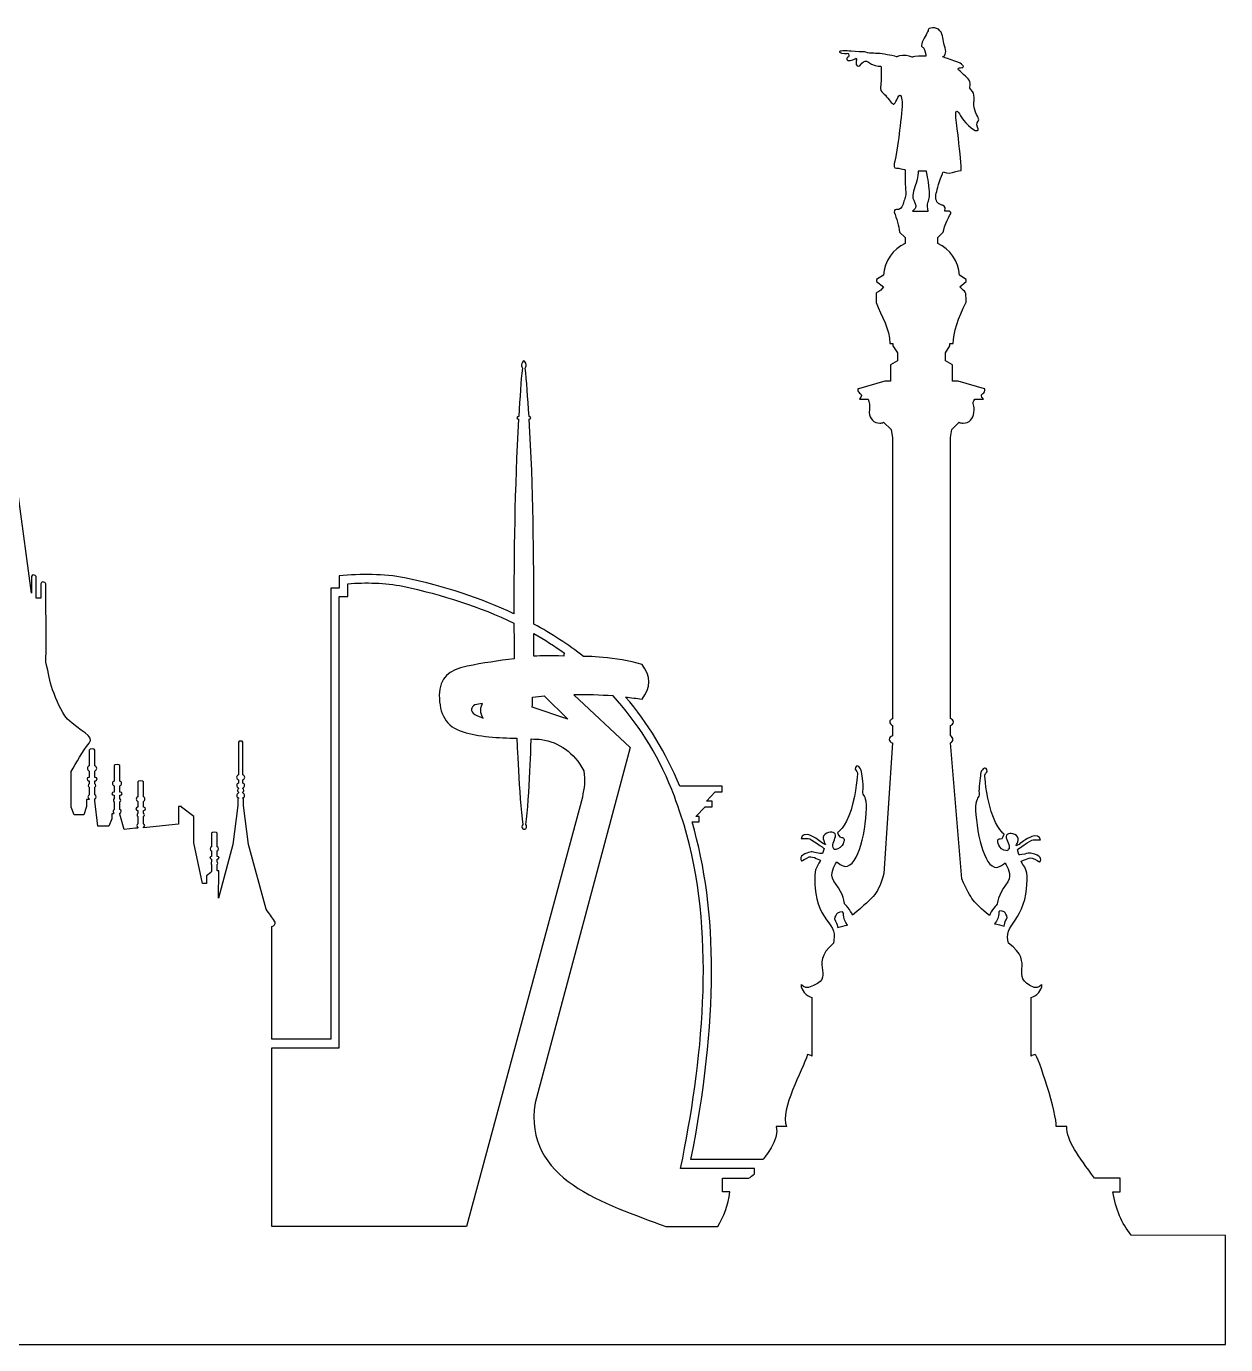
# Model space of a CAD drawing. Extents: x -1462 to 1445, y -1837 to 1335.
# Drawn here: x 897 to 1445, y -1837 to -1235 of the extents above; entities that cross this region are included whole.
import ezdxf

# ---------------------------------------------------------------- set-up
doc = ezdxf.new("R2010")
doc.units = 0
doc.layers.add('Calque_1', color=7, linetype='CONTINUOUS')

msp = doc.modelspace()

# ---------------------------------------------------------------- linework, layer by layer
at = {"layer": 'Calque_1', "color": 1}
for p, q in [((1272.665848, -1247.50412), (1272.665848, -1247.50412)), ((1308.121593, -1248.817247), (1304.674648, -1248.817247)), ((1298.601011, -1300.687465), (1298.601011, -1304.95521)), ((1308.403702, -1301.344083), (1304.544393, -1301.344083)), ((1301.929921, -1319.564555), (1309.150757, -1319.564555)), ((1318.298793, -1319.564228), (1316.821375, -1319.564228)), ((1318.298793, -1319.564228), (1318.298793, -1319.564228)), ((1296.026902, -1329.260992), (1298.698211, -1331.665028)), ((1313.523229, -1331.665028), (1316.060793, -1329.260992)), ((1298.698211, -1331.665028), (1298.698211, -1334.336228)), ((1313.523229, -1334.336228), (1313.523229, -1331.665028)), ((1288.814793, -1348.894191), (1285.609375, -1350.76401)), ((1326.478538, -1350.76401), (1323.406538, -1348.894191)), ((1285.609375, -1350.76401), (1285.609375, -1351.698919)), ((1285.609375, -1351.698919), (1288.681157, -1354.236482)), ((1288.681157, -1354.236482), (1288.681157, -1354.236482)), ((1323.540175, -1354.236482), (1326.478538, -1351.698919)), ((1323.540175, -1354.236482), (1323.540175, -1354.236482)), ((1326.478538, -1351.698919), (1326.478538, -1350.76401)), ((1291.619412, -1380.146882), (1293.088648, -1380.146882)), ((1293.088648, -1380.146882), (1293.088648, -1381.081682)), ((1293.088648, -1381.081682), (1295.092102, -1384.2871)), ((1295.092102, -1384.2871), (1295.092102, -1388.026736)), ((1317.129229, -1384.2871), (1318.999157, -1381.081682)), ((1317.129229, -1388.026736), (1317.129229, -1384.2871)), ((1318.999157, -1381.081682), (1318.999157, -1380.146882)), ((1318.999157, -1380.146882), (1320.601811, -1380.146882)), ((1295.092102, -1388.026736), (1292.020102, -1389.763027)), ((1292.020102, -1389.763027), (1292.020102, -1397.242409)), ((1320.201229, -1389.763027), (1317.129229, -1388.026736)), ((1320.201229, -1397.242409), (1320.201229, -1389.763027)), ((1277.328612, -1400.714882), (1277.061557, -1400.714882)), ((1277.061557, -1400.714882), (1277.061557, -1401.516154)), ((1289.349012, -1397.242409), (1277.328612, -1400.714882)), ((1292.020102, -1397.242409), (1289.349012, -1397.242409)), ((1322.872429, -1397.242409), (1320.201229, -1397.242409)), ((1334.89272, -1400.714882), (1322.872429, -1397.242409)), ((1335.026356, -1400.714882), (1334.89272, -1400.714882)), ((1335.026356, -1401.516154), (1335.026356, -1400.714882)), ((1277.862939, -1405.522954), (1281.736212, -1405.522954)), ((1330.485229, -1405.522954), (1334.358393, -1405.522954)), ((1122.266468, -1413.402809), (1122.266468, -1413.402809)), ((1122.266468, -1413.402809), (1122.266468, -1413.402809)), ((1126.941123, -1413.402809), (1126.941123, -1413.402809)), ((1126.941123, -1413.402809), (1126.941123, -1413.402809)), ((1288.814793, -1416.074118), (1292.287375, -1419.413063)), ((1292.287375, -1419.413063), (1292.821484, -1423.152699)), ((1319.266211, -1423.019172), (1319.934066, -1419.413063)), ((1319.934066, -1419.413063), (1323.273011, -1416.074118)), ((1292.821484, -1423.152699), (1292.821484, -1551.502625)), ((1319.266211, -1551.368989), (1319.266211, -1423.019172)), ((899.746762, -1494.205899), (893.736617, -1449.998008)), ((899.746762, -1486.59299), (899.746762, -1494.205899)), ((900.548035, -1485.791717), (900.548035, -1485.791717)), ((901.878726, -1496.476408), (901.878726, -1486.59299)), ((1040.261197, -1486.192408), (1040.261197, -1491.801862)), ((904.020617, -1489.798517), (904.020617, -1496.476408)), ((904.955526, -1488.997135), (904.955526, -1488.997135)), ((1040.261197, -1491.801862), (1036.388033, -1491.801862)), ((1036.388033, -1491.801862), (1036.388033, -1697.882878)), ((1044.134251, -1495.675026), (1044.134251, -1489.798517)), ((904.020617, -1496.476408), (901.878726, -1496.476408)), ((1040.261088, -1701.889569), (1040.261088, -1495.675026)), ((1040.261088, -1495.675026), (1044.134251, -1495.675026)), ((1129.077886, -1512.637026), (1129.077886, -1512.637026)), ((1142.834577, -1522.119753), (1142.834577, -1522.921025)), ((1133.885959, -1541.085207), (1144.57065, -1551.769898)), ((1147.375486, -1540.550771), (1173.152468, -1564.591461)), ((1105.704832, -1544.557789), (1105.704832, -1544.557789)), ((1144.57065, -1551.769898), (1128.410032, -1546.29408)), ((1292.821484, -1554.574407), (1292.821484, -1559.382589)), ((1319.266211, -1559.382589), (1319.266211, -1554.574407)), ((926.067998, -1565.793425), (926.067998, -1573.005643)), ((928.724034, -1573.005643), (928.724034, -1565.793425)), ((994.18327, -1562.187207), (994.18327, -1577.145752)), ((996.309997, -1577.145752), (996.309997, -1562.187207)), ((1173.152468, -1564.591461), (1129.745741, -1726.998586)), ((1292.821484, -1562.587898), (1288.939921, -1622.163097)), ((1324.502357, -1624.59517), (1319.266211, -1562.45437)), ((917.787453, -1591.970879), (917.787453, -1575.676625)), ((926.067998, -1575.40957), (926.067998, -1578.347825)), ((928.724034, -1578.347825), (928.724034, -1575.40957)), ((937.55418, -1572.872007), (937.55418, -1579.950588)), ((940.07658, -1579.950588), (940.07658, -1572.872007)), ((925.133198, -1579.015679), (925.133198, -1579.015679)), ((926.067998, -1578.347825), (925.801053, -1578.347825)), ((925.801053, -1579.817061), (926.067998, -1579.817061)), ((926.067998, -1579.817061), (926.067998, -1581.286188)), ((926.067998, -1582.755316), (926.067998, -1586.227788)), ((928.991198, -1578.347825), (928.724034, -1578.347825)), ((928.724034, -1581.286188), (928.724034, -1579.817061)), ((928.724034, -1579.817061), (928.991198, -1579.817061)), ((928.724034, -1586.227788), (928.724034, -1582.755316)), ((929.659053, -1579.015679), (929.659053, -1579.015679)), ((937.55418, -1582.220988), (937.55418, -1585.025825)), ((940.07658, -1585.025825), (940.07658, -1582.220988)), ((948.238871, -1580.351279), (948.238871, -1587.162806)), ((950.894798, -1587.162806), (950.894798, -1580.351279)), ((994.18327, -1579.416261), (994.18327, -1580.885497)), ((994.18327, -1583.156006), (994.18327, -1583.423061)), ((996.309997, -1580.885497), (996.309997, -1579.416261)), ((996.309997, -1583.423061), (996.309997, -1583.156006)), ((1215.090067, -1582.354625), (1195.723922, -1582.354625)), ((1215.090067, -1584.892297), (1215.090067, -1582.354625)), ((926.067998, -1588.36477), (924.866034, -1588.36477)), ((924.866034, -1588.36477), (924.866034, -1591.570188)), ((926.067998, -1588.097606), (926.067998, -1588.36477)), ((928.724034, -1588.36477), (928.724034, -1588.097606)), ((928.724034, -1589.032625), (928.724034, -1588.36477)), ((928.724034, -1588.36477), (928.724034, -1588.36477)), ((930.069889, -1600.652224), (928.724034, -1589.032625)), ((936.485743, -1585.827097), (936.485743, -1585.827097)), ((937.55418, -1585.025825), (937.287016, -1585.025825)), ((937.287016, -1586.495061), (937.55418, -1586.495061)), ((937.55418, -1586.495061), (937.55418, -1587.964079)), ((937.55418, -1589.433316), (937.55418, -1592.905788)), ((940.343743, -1585.025825), (940.07658, -1585.025825)), ((940.07658, -1587.964079), (940.07658, -1586.495061)), ((940.07658, -1586.495061), (940.343743, -1586.495061)), ((940.07658, -1592.905788), (940.07658, -1589.433316)), ((941.145016, -1585.827097), (941.145016, -1585.827097)), ((948.238871, -1589.299679), (948.238871, -1591.970879)), ((950.894798, -1591.970879), (950.894798, -1589.299679)), ((994.18327, -1587.964079), (993.916215, -1587.964079)), ((993.916215, -1587.964079), (993.916215, -1591.169606)), ((994.18327, -1585.025825), (994.18327, -1585.426516)), ((994.18327, -1587.697025), (994.18327, -1587.964079)), ((996.309997, -1585.426516), (996.309997, -1585.025825)), ((996.309997, -1587.964079), (996.309997, -1587.697025)), ((996.577161, -1587.964079), (996.309997, -1587.964079)), ((996.577161, -1591.169606), (996.577161, -1587.964079)), ((1151.248759, -1587.296225), (1098.359305, -1783.493931)), ((1207.877849, -1589.166043), (1211.884649, -1584.892297)), ((1210.549049, -1589.166043), (1207.877849, -1589.166043)), ((1210.549049, -1591.703715), (1210.549049, -1589.166043)), ((1211.884649, -1584.892297), (1215.090067, -1584.892297)), ((919.25658, -1595.443352), (917.787453, -1591.970879)), ((923.664071, -1595.443352), (919.25658, -1595.443352)), ((924.866034, -1591.570188), (923.664071, -1595.443352)), ((937.153489, -1594.909134), (936.352107, -1594.909134)), ((936.352107, -1594.909134), (936.352107, -1597.179643)), ((937.287016, -1594.508552), (937.153489, -1594.909134)), ((940.07658, -1594.909134), (940.07658, -1594.642079)), ((940.07658, -1595.176297), (940.07658, -1594.909134)), ((940.07658, -1594.909134), (940.07658, -1594.909134)), ((942.080034, -1602.121352), (940.07658, -1595.176297)), ((947.437598, -1592.638734), (947.437598, -1592.638734)), ((948.238871, -1591.970879), (948.105343, -1591.970879)), ((948.105343, -1593.440006), (948.238871, -1593.440006)), ((948.238871, -1593.440006), (948.238871, -1594.775606)), ((951.028434, -1591.970879), (950.894798, -1591.970879)), ((950.894798, -1594.775606), (950.894798, -1593.440006)), ((950.894798, -1593.440006), (951.028434, -1593.440006)), ((951.829925, -1592.638734), (951.829925, -1592.638734)), ((968.27287, -1591.570188), (966.937161, -1591.570188)), ((966.937161, -1591.570188), (966.937161, -1599.717315)), ((968.27287, -1591.837243), (968.27287, -1591.570188)), ((973.882325, -1596.111206), (968.27287, -1591.837243)), ((993.916215, -1591.169606), (991.645597, -1608.93277)), ((998.84767, -1608.93277), (996.577161, -1591.169606)), ((1203.069667, -1596.111206), (1207.34374, -1591.703715)), ((1207.34374, -1591.703715), (1210.549049, -1591.703715)), ((935.016616, -1600.652224), (930.069889, -1600.652224)), ((936.352107, -1597.179643), (935.016616, -1600.652224)), ((947.170434, -1601.453388), (942.080034, -1602.121352)), ((948.105343, -1601.453388), (947.170434, -1601.453388)), ((947.170434, -1601.453388), (947.170434, -1601.453388)), ((948.238871, -1601.31997), (948.105343, -1601.453388)), ((948.238871, -1596.111206), (948.238871, -1599.450152)), ((948.238871, -1601.052915), (948.238871, -1601.31997)), ((950.894798, -1599.450152), (950.894798, -1596.111206)), ((966.937161, -1599.717315), (950.894798, -1601.31997)), ((950.894798, -1601.31997), (950.894798, -1601.052915)), ((973.882325, -1608.131497), (973.882325, -1596.111206)), ((1125.473196, -1599.874624), (1125.473196, -1599.874624)), ((1201.333595, -1598.64877), (1204.538904, -1598.64877)), ((1204.538904, -1596.111206), (1203.069667, -1596.111206)), ((1204.538904, -1598.64877), (1204.538904, -1596.111206)), ((981.900834, -1603.857534), (981.900834, -1610.001206)), ((984.55687, -1610.001206), (984.55687, -1603.857534)), ((1251.178648, -1606.239643), (1254.363339, -1606.239643)), ((1267.784685, -1603.509861), (1267.784685, -1603.509861)), ((1343.812975, -1604.157861), (1343.812975, -1604.157861)), ((1357.062065, -1606.852515), (1360.430356, -1606.852515)), ((977.889125, -1626.829897), (973.882325, -1608.131497)), ((981.900834, -1611.871133), (981.900834, -1614.408806)), ((984.55687, -1614.408806), (984.55687, -1611.871133)), ((991.645597, -1608.93277), (985.091088, -1633.507569)), ((1006.871415, -1638.449279), (998.84767, -1608.93277)), ((1261.642757, -1610.78917), (1260.960285, -1613.063933)), ((1262.325012, -1608.969315), (1262.325012, -1608.969315)), ((1349.202611, -1609.547388), (1349.202611, -1609.547388)), ((1350.549884, -1613.589315), (1349.876029, -1611.343788)), ((981.233088, -1614.942915), (981.233088, -1614.942915)), ((981.900834, -1614.408806), (981.767306, -1614.408806)), ((981.767306, -1615.610879), (981.900834, -1615.610879)), ((981.900834, -1615.610879), (981.900834, -1616.94637)), ((981.900834, -1618.148551), (981.900834, -1621.220333)), ((984.690397, -1614.408806), (984.55687, -1614.408806)), ((984.55687, -1616.94637), (984.55687, -1615.610879)), ((984.55687, -1615.610879), (984.690397, -1615.610879)), ((984.55687, -1620.953061), (984.55687, -1618.148551)), ((985.358143, -1614.942915), (985.358143, -1614.942915)), ((981.63367, -1621.754661), (979.625307, -1623.223679)), ((979.625307, -1623.223679), (979.625307, -1626.829897)), ((985.212943, -1620.970624), (984.55687, -1620.953061)), ((985.091088, -1633.507569), (985.212943, -1620.970624)), ((979.625307, -1626.829897), (977.889125, -1626.829897)), ((1270.455666, -1641.037897), (1270.455666, -1640.355533)), ((1341.41832, -1639.746151), (1341.41832, -1640.419678)), ((1009.542615, -1697.882878), (1009.542615, -1646.462878)), ((1272.275412, -1645.814878), (1272.275412, -1645.814878)), ((1343.888684, -1646.258333), (1343.888684, -1646.258333)), ((1255.95923, -1678.784114), (1255.95923, -1705.629205)), ((1356.128465, -1705.629205), (1356.128465, -1678.784114)), ((1036.388033, -1697.882878), (1009.542615, -1697.882878)), ((1009.542506, -1783.493931), (1009.542506, -1701.889569)), ((1009.542506, -1701.889569), (1040.261088, -1701.889569)), ((1244.473049, -1737.817023), (1239.798612, -1737.817023)), ((1372.422829, -1737.817023), (1367.614647, -1737.817023)), ((1196.124613, -1756.915786), (1197.059522, -1752.24135)), ((1229.781449, -1756.915786), (1196.124613, -1756.915786)), ((1233.654721, -1752.909095), (1200.799267, -1752.909095)), ((1229.781449, -1759.45335), (1229.781449, -1756.915786)), ((1215.223485, -1767.600477), (1215.223485, -1761.456804)), ((1215.223485, -1761.456804), (1227.110249, -1761.456804)), ((1396.864101, -1761.456804), (1385.110865, -1761.456804)), ((1396.864101, -1767.600586), (1396.864101, -1761.456804)), ((1218.56254, -1767.600477), (1215.223485, -1767.600477)), ((1393.525047, -1767.600586), (1396.864101, -1767.600586)), ((1098.359305, -1783.493931), (1009.542506, -1783.493931)), ((1189.313195, -1783.493931), (1213.086613, -1783.493931)), ((1444.955628, -1787.643967), (1401.805592, -1787.367095)), ((1444.955628, -1837.446803), (1444.955628, -1787.643967)), ((-754.944638, -1837.446803), (1444.955628, -1837.446803))]:
    msp.add_line(p, q, dxfattribs=at)
for points in [[(1309.106466, -1236.834484), (1309.270539, -1237.819466), (1307.464975, -1239.789102), (1306.480211, -1242.415575)], [(1314.523266, -1237.162738), (1312.881775, -1235.192884), (1308.942284, -1235.849611), (1309.106466, -1236.834484)], [(1316.657193, -1244.056956), (1315.508248, -1241.430484), (1316.328939, -1239.132702), (1314.523266, -1237.162738)], [(1273.978975, -1246.519138), (1271.680866, -1246.354956), (1268.06963, -1246.190993), (1268.726248, -1247.011465)], [(1280.052394, -1246.847502), (1279.231703, -1246.847502), (1276.276975, -1246.847502), (1273.978975, -1246.519138)], [(1306.480211, -1242.415575), (1305.49512, -1244.877647), (1306.31592, -1244.056956), (1307.136611, -1245.206011)], [(1307.136611, -1245.206011), (1307.957411, -1246.519138), (1308.121593, -1248.817247), (1308.121593, -1248.817247)], [(1316.328939, -1248.817247), (1316.985557, -1248.488884), (1317.642066, -1246.683429), (1316.657193, -1244.056956)], [(1268.726248, -1247.011465), (1269.382757, -1247.832265), (1272.665848, -1247.50412), (1272.665848, -1247.50412)], [(1272.993994, -1248.652956), (1272.829921, -1249.473756), (1271.845157, -1249.309684), (1272.00923, -1250.294556)], [(1272.00923, -1250.294556), (1272.00923, -1251.27932), (1274.635703, -1250.622811), (1275.784539, -1249.966084)], [(1272.665848, -1247.50412), (1272.665848, -1247.50412), (1272.993994, -1247.832265), (1272.993994, -1248.652956)], [(1275.784539, -1249.966084), (1276.76963, -1249.309684), (1276.441266, -1250.45852), (1276.276975, -1251.115247)], [(1276.276975, -1251.115247), (1276.113012, -1251.935938), (1276.276975, -1253.413247), (1277.261957, -1253.413247)], [(1277.261957, -1253.413247), (1278.246939, -1253.413247), (1278.410903, -1252.10012), (1279.560066, -1251.443502)], [(1279.560066, -1251.443502), (1280.709012, -1250.622811), (1281.037484, -1251.115247), (1283.335375, -1252.428483)], [(1283.663739, -1247.50412), (1281.693884, -1247.50412), (1281.037484, -1247.011465), (1280.052394, -1246.847502)], [(1283.335375, -1252.428483), (1285.633593, -1253.577429), (1287.603121, -1253.413247), (1287.603121, -1253.413247)], [(1290.393666, -1248.160629), (1286.78243, -1247.50412), (1285.633593, -1247.50412), (1283.663739, -1247.50412)], [(1294.825593, -1249.145393), (1294.825593, -1249.145393), (1294.004902, -1248.652956), (1290.393666, -1248.160629)], [(1299.093666, -1248.488884), (1296.795448, -1248.160629), (1294.825593, -1249.145393), (1294.825593, -1249.145393)], [(1302.048066, -1249.309684), (1302.048066, -1249.309684), (1301.391557, -1248.981429), (1299.093666, -1248.488884)], [(1304.674648, -1248.817247), (1301.719921, -1248.817247), (1302.048066, -1249.309684), (1302.048066, -1249.309684)], [(1319.61192, -1250.45852), (1314.523266, -1248.817247), (1315.672211, -1248.981429), (1316.328939, -1248.817247)], [(1325.192793, -1253.741611), (1325.357084, -1253.084993), (1324.864538, -1252.10012), (1319.61192, -1250.45852)], [(1287.603121, -1253.413247), (1287.603121, -1253.413247), (1287.931593, -1258.009247), (1287.603121, -1261.456629)], [(1323.715593, -1255.711465), (1321.253411, -1253.577429), (1324.864538, -1254.398229), (1325.192793, -1253.741611)], [(1328.311702, -1261.128156), (1327.983338, -1259.322483), (1326.177666, -1258.009247), (1323.715593, -1255.711465)], [(1287.603121, -1261.456629), (1287.110793, -1264.739392), (1287.603121, -1264.739392), (1288.588212, -1265.724156)], [(1328.639957, -1264.082883), (1327.491011, -1262.933829), (1328.639957, -1262.933829), (1328.311702, -1261.128156)], [(1330.117266, -1267.858192), (1329.953084, -1265.724156), (1329.953084, -1265.396011), (1328.639957, -1264.082883)], [(1288.588212, -1265.724156), (1289.737157, -1266.544847), (1291.870975, -1269.499574), (1292.691775, -1270.320374)], [(1292.691775, -1270.320374), (1293.348393, -1271.305247), (1294.004902, -1270.648629), (1295.31803, -1267.69412)], [(1295.31803, -1267.69412), (1296.631157, -1264.739392), (1297.287884, -1268.350629), (1297.287884, -1270.648629)], [(1297.287884, -1270.648629), (1297.287884, -1273.11092), (1296.303012, -1280.16921), (1295.974757, -1284.272992)], [(1330.445738, -1273.274992), (1329.460647, -1269.99212), (1330.281447, -1269.99212), (1330.117266, -1267.858192)], [(1322.238175, -1280.497356), (1321.90992, -1277.214483), (1321.253411, -1273.93172), (1322.238175, -1273.93172)], [(1322.238175, -1273.93172), (1323.223157, -1274.095574), (1323.879666, -1277.214483), (1327.491011, -1280.497356)], [(1331.922938, -1278.52772), (1332.907702, -1277.871101), (1331.430502, -1276.557974), (1330.445738, -1273.274992)], [(1324.043957, -1297.076119), (1323.715593, -1293.30081), (1322.730829, -1283.94441), (1322.238175, -1280.497356)], [(1327.491011, -1280.497356), (1331.266211, -1283.94441), (1332.251193, -1282.795574), (1331.922938, -1281.974774)], [(1331.922938, -1281.974774), (1331.430502, -1281.154083), (1331.102138, -1279.34852), (1331.922938, -1278.52772)], [(1295.974757, -1284.272992), (1295.482321, -1288.376447), (1294.333157, -1295.598919), (1293.676539, -1297.896919)], [(1293.676539, -1297.896919), (1293.184212, -1300.195028), (1294.169193, -1299.866665), (1295.646393, -1300.030737)], [(1295.646393, -1300.030737), (1296.95963, -1300.35921), (1298.601011, -1300.687465), (1298.601011, -1300.687465)], [(1324.208029, -1301.01561), (1324.208029, -1301.01561), (1324.372102, -1300.687465), (1324.043957, -1297.076119)], [(1298.601011, -1304.95521), (1298.601011, -1307.909937), (1299.25763, -1312.01361), (1298.601011, -1313.326737)], [(1303.672866, -1306.76121), (1302.676866, -1308.730846), (1302.054393, -1312.506265), (1302.178866, -1313.655319)], [(1304.544393, -1301.344083), (1304.544393, -1301.344083), (1304.544393, -1304.955428), (1303.672866, -1306.76121)], [(1308.901702, -1304.134628), (1308.403702, -1302.657428), (1308.403702, -1301.344083), (1308.403702, -1301.344083)], [(1309.648757, -1309.551646), (1309.150757, -1307.089356), (1309.399811, -1305.612046), (1308.901702, -1304.134628)], [(1313.278866, -1309.715501), (1313.825739, -1307.25321), (1316.000575, -1301.672337), (1316.000575, -1301.672337)], [(1316.000575, -1301.672337), (1316.000575, -1301.672337), (1318.462866, -1302.657101), (1320.26832, -1302.000592)], [(1320.26832, -1302.000592), (1322.238175, -1301.343865), (1324.208029, -1301.01561), (1324.208029, -1301.01561)], [(1309.026284, -1315.625174), (1309.648757, -1313.983574), (1310.022175, -1312.013828), (1309.648757, -1309.551646)], [(1313.142066, -1315.296374), (1312.321811, -1313.983246), (1312.595084, -1312.01361), (1313.278866, -1309.715501)], [(1296.631157, -1318.251101), (1295.31803, -1319.72841), (1293.676539, -1317.922628), (1293.676539, -1320.056664)], [(1298.601011, -1313.326737), (1298.108575, -1314.803937), (1297.944284, -1316.609501), (1296.631157, -1318.251101)], [(1303.423811, -1318.087137), (1303.174757, -1318.579792), (1302.552502, -1319.072119), (1301.929921, -1319.564555)], [(1302.178866, -1313.655319), (1302.427811, -1314.640083), (1303.921811, -1316.77401), (1303.423811, -1318.087137)], [(1309.150757, -1319.564555), (1308.901702, -1318.415501), (1308.652648, -1316.77401), (1309.026284, -1315.625174)], [(1315.672211, -1316.937974), (1315.672211, -1316.937974), (1313.962539, -1316.609501), (1313.142066, -1315.296374)], [(1316.821375, -1319.564228), (1317.313702, -1317.102155), (1315.672211, -1316.937974), (1315.672211, -1316.937974)], [(1293.676539, -1320.056664), (1294.563012, -1322.98881), (1295.880066, -1326.26361), (1296.026902, -1329.260992)], [(1316.060793, -1329.260992), (1316.139993, -1326.40521), (1319.447629, -1320.713283), (1319.447629, -1320.713283)], [(1319.447629, -1320.713283), (1319.768029, -1320.140228), (1318.955193, -1319.564228), (1318.298793, -1319.564228)], [(1298.698211, -1334.336228), (1293.088648, -1337.007428), (1289.081848, -1342.483246), (1288.814793, -1348.894191)], [(1323.406538, -1348.894191), (1323.005957, -1342.483246), (1319.132793, -1337.007428), (1313.523229, -1334.336228)], [(1288.681157, -1354.236482), (1285.018757, -1359.170555), (1285.342212, -1353.683609), (1285.342212, -1361.315173)], [(1326.440247, -1361.210555), (1326.471557, -1355.726446), (1326.363557, -1356.805028), (1323.540175, -1354.236482)], [(1285.342212, -1361.315173), (1287.987012, -1367.734627), (1291.619412, -1373.313536), (1291.619412, -1380.146882)], [(1320.601811, -1380.146882), (1320.706429, -1375.103391), (1322.752429, -1368.336155), (1326.440247, -1361.210555)], [(1124.536977, -1388.026736), (1124.136286, -1388.026736), (1123.490032, -1388.895973), (1123.490032, -1389.830773)], [(1123.490032, -1389.830773), (1123.490032, -1390.498627), (1123.623559, -1391.032845), (1123.890723, -1391.2999)], [(1125.56865, -1389.803609), (1125.56865, -1388.868809), (1124.937668, -1388.026736), (1124.536977, -1388.026736)], [(1125.167959, -1391.272736), (1125.301596, -1391.005682), (1125.56865, -1390.471464), (1125.56865, -1389.803609)], [(1123.890723, -1391.2999), (1123.089341, -1397.176518), (1122.800686, -1404.588154), (1122.266468, -1413.402809)], [(1126.941123, -1413.402809), (1126.273377, -1404.588154), (1125.835705, -1397.149354), (1125.167959, -1391.272736)], [(1277.061557, -1401.516154), (1277.008539, -1403.050845), (1280.008321, -1402.641427), (1277.862939, -1405.522954)], [(1334.358393, -1405.522954), (1331.895884, -1402.628009), (1335.026356, -1403.576882), (1335.026356, -1401.516154)], [(1281.736212, -1405.522954), (1282.653666, -1408.742881), (1282.32563, -1407.317172), (1282.27043, -1411.666627)], [(1329.951011, -1411.666627), (1330.797338, -1407.937245), (1328.53752, -1407.770445), (1330.485229, -1405.522954)], [(1122.132941, -1414.604881), (1120.27665, -1446.453645), (1119.996068, -1477.382335), (1119.996068, -1503.555098)], [(1122.266468, -1413.402809), (1121.73225, -1413.402809), (1121.331668, -1413.670081), (1121.331668, -1414.070772)], [(1121.331668, -1414.070772), (1121.331668, -1414.337936), (1121.73225, -1414.604881), (1122.132941, -1414.604881)], [(1127.742396, -1414.070772), (1127.742396, -1413.670081), (1127.341814, -1413.402809), (1126.941123, -1413.402809)], [(1126.941123, -1414.604881), (1127.341814, -1414.604881), (1127.742396, -1414.337936), (1127.742396, -1414.070772)], [(1129.077995, -1508.229644), (1129.110505, -1475.641899), (1128.933668, -1446.534154), (1126.941123, -1414.604881)], [(1282.27043, -1411.666627), (1282.27043, -1414.337936), (1284.407303, -1416.474809), (1287.078503, -1416.474809)], [(1325.142829, -1416.474809), (1327.814029, -1416.474809), (1329.951011, -1414.337936), (1329.951011, -1411.666627)], [(1287.078503, -1416.474809), (1287.746357, -1416.474809), (1288.280466, -1416.341172), (1288.814793, -1416.074118)], [(1323.273011, -1416.074118), (1323.807229, -1416.341172), (1324.474975, -1416.474809), (1325.142829, -1416.474809)], [(900.548035, -1485.791717), (900.147453, -1485.791717), (899.77458, -1486.19339), (899.746762, -1486.59299)], [(901.878726, -1486.59299), (901.878726, -1486.192408), (900.948726, -1485.791717), (900.548035, -1485.791717)], [(1070.044869, -1487.127317), (1060.695778, -1485.257608), (1050.010978, -1485.391026), (1040.261197, -1486.192408)], [(1119.996068, -1503.555098), (1105.037305, -1496.476408), (1088.476105, -1491.00048), (1070.044869, -1487.127317)], [(904.955526, -1488.997135), (904.421307, -1488.997135), (904.052362, -1489.399026), (904.020617, -1489.798517)], [(906.286544, -1489.798517), (906.286544, -1489.397826), (905.356217, -1488.997135), (904.955526, -1488.997135)], [(906.286544, -1525.725753), (906.593089, -1513.666298), (906.283271, -1501.231353), (906.286544, -1489.798517)], [(1044.134251, -1489.798517), (1052.414906, -1489.26419), (1061.229887, -1489.26419), (1069.243487, -1491.00048)], [(1069.243487, -1491.00048), (1087.40756, -1494.873753), (1104.502978, -1500.349571), (1119.995959, -1507.828953)], [(1119.995959, -1507.828953), (1119.995959, -1507.828953), (1120.129487, -1518.002553), (1120.129487, -1524.123098)], [(1151.783086, -1523.054662), (1144.837923, -1517.578735), (1137.225232, -1512.637026), (1129.077995, -1508.229644)], [(1129.077886, -1512.637026), (1134.019595, -1515.308226), (1138.694141, -1518.380007), (1143.101632, -1521.585425)], [(1129.171159, -1522.990189), (1129.171159, -1522.990189), (1129.077886, -1517.691316), (1129.077886, -1512.637026)], [(1142.834577, -1522.921025), (1136.389159, -1522.424553), (1129.171159, -1522.990189), (1129.171159, -1522.990189)], [(1143.101632, -1521.585425), (1142.968104, -1521.719062), (1142.834577, -1521.852589), (1142.834577, -1522.119753)], [(1178.494977, -1526.794189), (1166.814722, -1522.945462), (1151.783086, -1523.054662), (1151.783086, -1523.054662)], [(909.363017, -1538.280262), (907.760253, -1534.139934), (907.75578, -1531.068153), (906.286544, -1525.725753)], [(1098.626469, -1527.462044), (1090.212178, -1529.198334), (1086.07196, -1532.804444), (1085.938323, -1540.684407)], [(1120.129487, -1524.123098), (1113.050687, -1524.92448), (1105.838578, -1526.126444), (1098.626469, -1527.462044)], [(1178.494977, -1542.554116), (1182.635304, -1537.211825), (1182.635304, -1532.002953), (1178.494977, -1526.794189)], [(916.174544, -1551.636043), (912.969126, -1548.16368), (911.099416, -1542.687643), (909.363017, -1538.280262)], [(1085.938323, -1540.684407), (1085.938323, -1549.232116), (1088.876578, -1555.242261), (1096.890178, -1557.512661)], [(1128.410032, -1546.29408), (1128.410032, -1544.824843), (1128.543559, -1543.222189), (1128.543559, -1541.619425)], [(1128.543559, -1541.619425), (1130.27985, -1541.35248), (1132.149777, -1541.218843), (1133.885959, -1541.085207)], [(1165.272395, -1541.084989), (1159.26225, -1540.684407), (1153.385632, -1540.417134), (1147.375486, -1540.550771)], [(1192.117813, -1583.823861), (1185.306395, -1567.128916), (1176.224249, -1552.971752), (1165.272395, -1541.084989)], [(1195.723922, -1582.354625), (1189.446722, -1566.995389), (1181.166068, -1553.372443), (1171.015595, -1541.619207)], [(1171.015595, -1541.619207), (1173.41974, -1541.886371), (1175.957304, -1542.153425), (1178.494977, -1542.554116)], [(1102.098832, -1545.092007), (1100.36265, -1546.160443), (1099.828323, -1548.163898), (1102.098832, -1549.499389)], [(1105.704832, -1544.557789), (1104.502869, -1544.691316), (1103.300905, -1544.95848), (1102.098832, -1545.092007)], [(1104.903669, -1547.629462), (1104.903669, -1546.561025), (1105.170723, -1545.492589), (1105.704832, -1544.557789)], [(1105.972105, -1551.23568), (1105.30425, -1550.167134), (1104.903669, -1548.965171), (1104.903669, -1547.629462)], [(926.067998, -1562.721534), (929.006362, -1559.248952), (921.516835, -1557.245716), (916.174544, -1551.636043)], [(1102.098832, -1549.499389), (1103.434432, -1550.167134), (1104.770032, -1550.701461), (1105.972105, -1551.23568)], [(1292.821484, -1551.502625), (1292.153739, -1551.76968), (1291.619412, -1552.304007), (1291.619412, -1552.971752)], [(1291.619412, -1552.971752), (1291.619412, -1553.639607), (1292.153739, -1554.173716), (1292.821484, -1554.574407)], [(1320.735338, -1552.971752), (1320.735338, -1552.304007), (1320.067593, -1551.636043), (1319.266211, -1551.368989)], [(1319.266211, -1554.574407), (1320.067593, -1554.307352), (1320.735338, -1553.773134), (1320.735338, -1552.971752)], [(1096.890178, -1557.512661), (1103.568069, -1559.78317), (1113.184323, -1560.183861), (1121.331559, -1560.451025)], [(1292.821484, -1559.382589), (1292.020102, -1559.516225), (1291.352466, -1560.183861), (1291.352466, -1560.985243)], [(1320.468284, -1560.985243), (1320.468284, -1560.317498), (1319.934066, -1559.649643), (1319.266211, -1559.382589)], [(917.787453, -1575.676625), (920.325016, -1571.402879), (922.862689, -1566.46117), (926.067998, -1562.721534)], [(928.724034, -1565.793425), (928.724034, -1565.12557), (926.067998, -1565.12557), (926.067998, -1565.793425)], [(996.309997, -1562.187207), (996.309997, -1561.519461), (994.18327, -1561.519461), (994.18327, -1562.187207)], [(1121.331559, -1560.451025), (1121.331559, -1560.451025), (1122.338032, -1586.598261), (1124.107268, -1599.877897)], [(1125.473196, -1599.874624), (1127.153959, -1587.396588), (1127.875705, -1560.718298), (1127.875705, -1560.718298)], [(1127.875705, -1560.718298), (1129.612105, -1560.851934), (1131.348286, -1560.851934), (1132.550359, -1560.985461)], [(1132.550359, -1560.985461), (1140.563959, -1562.321061), (1147.375377, -1566.728552), (1151.916395, -1575.276261)], [(1291.352466, -1560.985243), (1291.352466, -1561.653098), (1292.020102, -1562.320843), (1292.821484, -1562.587898)], [(1319.266211, -1562.45437), (1319.934066, -1562.187207), (1320.468284, -1561.653098), (1320.468284, -1560.985243)], [(926.067998, -1573.005643), (925.667416, -1573.272588), (925.266725, -1573.673388), (925.266725, -1574.207607)], [(925.266725, -1574.207607), (925.266725, -1574.741825), (925.667416, -1575.142516), (926.067998, -1575.40957)], [(929.525416, -1574.207607), (929.525416, -1573.673388), (929.124725, -1573.272588), (928.724034, -1573.005643)], [(928.724034, -1575.40957), (929.124725, -1575.142516), (929.525416, -1574.741825), (929.525416, -1574.207607)], [(940.07658, -1572.872007), (940.07658, -1572.204152), (937.55418, -1572.204152), (937.55418, -1572.872007)], [(994.18327, -1577.145752), (993.782688, -1577.279388), (993.381997, -1577.680079), (993.381997, -1578.214297)], [(997.111488, -1578.214297), (997.111488, -1577.680079), (996.710688, -1577.279388), (996.309997, -1577.145752)], [(1151.916395, -1575.276261), (1152.682868, -1579.779752), (1152.080904, -1583.135497), (1151.248759, -1587.296225)], [(1276.88363, -1576.212588), (1276.88363, -1577.122407), (1276.428612, -1584.62917), (1273.926503, -1593.04597)], [(1275.973921, -1573.710588), (1275.291339, -1575.075207), (1276.88363, -1575.075207), (1276.88363, -1576.212588)], [(1278.703375, -1575.757679), (1278.475921, -1573.710588), (1276.428612, -1572.117752), (1275.973921, -1573.710588)], [(1279.385848, -1584.62917), (1279.840866, -1582.354516), (1278.930939, -1577.804879), (1278.703375, -1575.757679)], [(1333.034356, -1576.761861), (1333.034356, -1578.782661), (1332.136102, -1583.273934), (1332.360502, -1585.519352)], [(1335.953411, -1574.740843), (1335.279993, -1573.168625), (1333.259084, -1574.740843), (1333.034356, -1576.761861)], [(1335.055484, -1577.21077), (1335.055484, -1576.088007), (1336.627156, -1576.088007), (1335.953411, -1574.740843)], [(1337.974647, -1593.828152), (1335.279993, -1585.519352), (1335.055484, -1578.109025), (1335.055484, -1577.21077)], [(925.801053, -1578.347825), (925.400253, -1578.347825), (925.133198, -1578.614988), (925.133198, -1579.015679)], [(925.133198, -1579.015679), (925.133198, -1579.416261), (925.400253, -1579.817061), (925.801053, -1579.817061)], [(926.067998, -1581.286188), (925.801053, -1581.419825), (925.667416, -1581.686879), (925.667416, -1582.08757)], [(925.667416, -1582.08757), (925.667416, -1582.354625), (925.801053, -1582.621788), (926.067998, -1582.755316)], [(929.124725, -1582.08757), (929.124725, -1581.686879), (928.991198, -1581.419825), (928.724034, -1581.286188)], [(928.724034, -1582.755316), (928.991198, -1582.621788), (929.124725, -1582.354625), (929.124725, -1582.08757)], [(929.659053, -1579.015679), (929.659053, -1578.614988), (929.391889, -1578.347825), (928.991198, -1578.347825)], [(928.991198, -1579.817061), (929.391889, -1579.817061), (929.659053, -1579.416261), (929.659053, -1579.015679)], [(937.55418, -1579.950588), (937.019962, -1580.084116), (936.752798, -1580.618334), (936.752798, -1581.019134)], [(936.752798, -1581.019134), (936.752798, -1581.553352), (937.019962, -1582.08757), (937.55418, -1582.220988)], [(940.877962, -1581.019134), (940.877962, -1580.618334), (940.610798, -1580.084116), (940.07658, -1579.950588)], [(940.07658, -1582.220988), (940.610798, -1582.08757), (940.877962, -1581.553352), (940.877962, -1581.019134)], [(950.894798, -1580.351279), (950.894798, -1579.683425), (948.238871, -1579.683425), (948.238871, -1580.351279)], [(993.381997, -1578.214297), (993.381997, -1578.748625), (993.782688, -1579.282734), (994.18327, -1579.416261)], [(994.18327, -1580.885497), (993.782688, -1581.019134), (993.515415, -1581.419825), (993.515415, -1581.953934)], [(993.515415, -1581.953934), (993.515415, -1582.488261), (993.782688, -1582.888952), (994.18327, -1583.156006)], [(994.18327, -1583.423061), (993.916215, -1583.556697), (993.782688, -1583.823861), (993.782688, -1584.224443)], [(996.309997, -1579.416261), (996.710688, -1579.282734), (997.111488, -1578.748625), (997.111488, -1578.214297)], [(996.977852, -1581.953934), (996.977852, -1581.419825), (996.710688, -1581.019134), (996.309997, -1580.885497)], [(996.309997, -1583.156006), (996.710688, -1582.888952), (996.977852, -1582.488261), (996.977852, -1581.953934)], [(996.710688, -1584.224443), (996.710688, -1583.823861), (996.577161, -1583.556697), (996.309997, -1583.423061)], [(1197.727376, -1599.984479), (1196.391776, -1595.710515), (1193.186249, -1586.495061), (1192.117813, -1583.823861)], [(926.067998, -1586.227788), (925.801053, -1586.495061), (925.533889, -1586.762006), (925.533889, -1587.162806)], [(925.533889, -1587.162806), (925.533889, -1587.563497), (925.801053, -1587.964079), (926.067998, -1588.097606)], [(929.258253, -1587.162806), (929.258253, -1586.762006), (928.991198, -1586.495061), (928.724034, -1586.227788)], [(928.724034, -1588.097606), (928.991198, -1587.964079), (929.258253, -1587.563497), (929.258253, -1587.162806)], [(937.287016, -1585.025825), (936.886434, -1585.025825), (936.485743, -1585.426516), (936.485743, -1585.827097)], [(936.485743, -1585.827097), (936.485743, -1586.227788), (936.886434, -1586.495061), (937.287016, -1586.495061)], [(937.55418, -1587.964079), (937.287016, -1588.231243), (937.153489, -1588.498297), (937.153489, -1588.765461)], [(937.153489, -1588.765461), (937.153489, -1589.032625), (937.287016, -1589.299679), (937.55418, -1589.433316)], [(940.47738, -1588.765461), (940.47738, -1588.498297), (940.343743, -1588.231243), (940.07658, -1587.964079)], [(940.07658, -1589.433316), (940.343743, -1589.299679), (940.47738, -1589.032625), (940.47738, -1588.765461)], [(941.145016, -1585.827097), (941.145016, -1585.426516), (940.744434, -1585.025825), (940.343743, -1585.025825)], [(940.343743, -1586.495061), (940.744434, -1586.495061), (941.145016, -1586.227788), (941.145016, -1585.827097)], [(948.238871, -1587.162806), (947.838289, -1587.296225), (947.571125, -1587.697025), (947.571125, -1588.231243)], [(947.571125, -1588.231243), (947.571125, -1588.631934), (947.838289, -1589.032625), (948.238871, -1589.299679)], [(951.562652, -1588.231243), (951.562652, -1587.697025), (951.295598, -1587.296225), (950.894798, -1587.162806)], [(950.894798, -1589.299679), (951.295598, -1589.032625), (951.562652, -1588.631934), (951.562652, -1588.231243)], [(994.18327, -1585.426516), (993.782688, -1585.69357), (993.515415, -1586.09437), (993.515415, -1586.628479)], [(993.515415, -1586.628479), (993.515415, -1587.162806), (993.782688, -1587.563497), (994.18327, -1587.697025)], [(993.782688, -1584.224443), (993.782688, -1584.491497), (993.916215, -1584.892297), (994.18327, -1585.025825)], [(996.309997, -1585.025825), (996.577161, -1584.892297), (996.710688, -1584.491497), (996.710688, -1584.224443)], [(996.977852, -1586.628479), (996.977852, -1586.09437), (996.710688, -1585.69357), (996.309997, -1585.426516)], [(996.309997, -1587.697025), (996.710688, -1587.563497), (996.977852, -1587.162806), (996.977852, -1586.628479)], [(1280.978139, -1590.770988), (1280.750794, -1586.448806), (1279.158394, -1586.903934), (1279.385848, -1584.62917)], [(1332.360502, -1585.519352), (1332.58512, -1587.764879), (1331.013229, -1587.315752), (1330.78872, -1591.582406)], [(937.55418, -1592.905788), (937.153489, -1593.039315), (937.019962, -1593.306479), (937.019962, -1593.70717)], [(937.019962, -1593.70717), (937.019962, -1594.107752), (937.153489, -1594.374915), (937.287016, -1594.508552)], [(940.610798, -1593.70717), (940.610798, -1593.306479), (940.47738, -1593.039315), (940.07658, -1592.905788)], [(940.07658, -1594.642079), (940.47738, -1594.508552), (940.610798, -1594.107752), (940.610798, -1593.70717)], [(948.105343, -1591.970879), (947.704761, -1591.970879), (947.437598, -1592.37157), (947.437598, -1592.638734)], [(947.437598, -1592.638734), (947.437598, -1593.039315), (947.704761, -1593.440006), (948.105343, -1593.440006)], [(948.238871, -1594.775606), (948.105343, -1595.04277), (947.971816, -1595.176297), (947.971816, -1595.443352)], [(947.971816, -1595.443352), (947.971816, -1595.710515), (948.105343, -1595.977679), (948.238871, -1596.111206)], [(951.295598, -1595.443352), (951.295598, -1595.176297), (951.162071, -1595.04277), (950.894798, -1594.775606)], [(950.894798, -1596.111206), (951.162071, -1595.977679), (951.295598, -1595.710515), (951.295598, -1595.443352)], [(951.829925, -1592.638734), (951.829925, -1592.37157), (951.429125, -1591.970879), (951.028434, -1591.970879)], [(951.028434, -1593.440006), (951.429125, -1593.440006), (951.829925, -1593.039315), (951.829925, -1592.638734)], [(1273.926503, -1593.04597), (1271.196503, -1601.462661), (1267.784685, -1603.509861), (1267.784685, -1603.509861)], [(1278.475921, -1609.196988), (1280.068321, -1603.509861), (1281.205703, -1595.09317), (1280.978139, -1590.770988)], [(1330.78872, -1591.582406), (1330.78872, -1595.84917), (1331.686757, -1604.157861), (1333.483156, -1609.772006)], [(1343.812975, -1604.157861), (1343.812975, -1604.157861), (1340.444684, -1602.137061), (1337.974647, -1593.828152)], [(948.238871, -1599.450152), (947.971816, -1599.583788), (947.838289, -1599.850843), (947.838289, -1600.251534)], [(947.838289, -1600.251534), (947.838289, -1600.652224), (947.971816, -1600.919279), (948.238871, -1601.052915)], [(951.429125, -1600.251534), (951.429125, -1599.850843), (951.162071, -1599.583788), (950.894798, -1599.450152)], [(950.894798, -1601.052915), (951.162071, -1600.919279), (951.429125, -1600.652224), (951.429125, -1600.251534)], [(1124.107268, -1599.877897), (1123.973632, -1600.011534), (1123.636977, -1600.412006), (1123.636977, -1600.946334)], [(1123.636977, -1600.946334), (1123.636977, -1601.614079), (1124.296868, -1602.026552), (1124.67225, -1602.026552)], [(1124.67225, -1602.026552), (1125.142759, -1601.999388), (1125.706105, -1601.619861), (1125.80385, -1601.01997)], [(1125.80385, -1601.01997), (1125.901486, -1600.420079), (1125.626359, -1600.123679), (1125.473196, -1599.874624)], [(1197.059522, -1752.24135), (1206.675776, -1703.892914), (1212.018176, -1647.931897), (1197.727376, -1599.984479)], [(1200.799267, -1752.909095), (1213.353885, -1690.136551), (1213.220358, -1638.983497), (1201.333595, -1598.64877)], [(984.55687, -1603.857534), (984.55687, -1603.189788), (981.900834, -1603.189788), (981.900834, -1603.857534)], [(1254.135776, -1604.419788), (1251.406212, -1603.964661), (1251.178648, -1606.239643), (1251.178648, -1606.239643)], [(1260.277812, -1607.831933), (1259.367994, -1607.376915), (1256.638103, -1604.874806), (1254.135776, -1604.419788)], [(1254.363339, -1606.239643), (1255.728067, -1606.239643), (1261.642757, -1610.78917), (1261.642757, -1610.78917)], [(1262.097557, -1604.192552), (1260.050248, -1605.784733), (1262.325012, -1608.969315), (1262.325012, -1608.969315)], [(1262.325012, -1608.969315), (1262.325012, -1608.969315), (1260.960285, -1608.514733), (1260.277812, -1607.831933)], [(1266.874648, -1604.647461), (1266.647194, -1603.054843), (1264.144866, -1602.827606), (1262.097557, -1604.192552)], [(1265.737266, -1610.33437), (1265.054794, -1608.969315), (1266.874648, -1606.239643), (1266.874648, -1604.647461)], [(1267.784685, -1603.509861), (1267.784685, -1603.509861), (1268.239594, -1606.012079), (1269.604321, -1605.784733)], [(1269.604321, -1605.784733), (1270.969266, -1605.55717), (1271.196503, -1607.14957), (1269.831994, -1609.424224)], [(1341.792065, -1609.996297), (1340.444684, -1607.750988), (1340.669411, -1606.178879), (1342.016575, -1606.403497)], [(1342.016575, -1606.403497), (1343.364065, -1606.627897), (1343.812975, -1604.157861), (1343.812975, -1604.157861)], [(1349.427338, -1604.831824), (1347.406211, -1603.484334), (1344.935847, -1603.708734), (1344.711338, -1605.280733)], [(1344.711338, -1605.280733), (1344.711338, -1606.852515), (1346.732356, -1609.547388), (1346.058611, -1610.894988)], [(1349.202611, -1609.547388), (1349.202611, -1609.547388), (1351.448029, -1606.403497), (1349.427338, -1604.831824)], [(1349.876029, -1611.343788), (1349.876029, -1611.343788), (1355.939193, -1606.852515), (1357.062065, -1606.852515)], [(1357.511302, -1605.056115), (1354.816429, -1605.505352), (1352.121665, -1607.975279), (1351.223738, -1608.424515)], [(1360.430356, -1606.852515), (1360.430356, -1606.852515), (1360.205738, -1604.606988), (1357.511302, -1605.056115)], [(981.900834, -1610.001206), (981.63367, -1610.134843), (981.366616, -1610.535643), (981.366616, -1610.936224)], [(981.366616, -1610.936224), (981.366616, -1611.336806), (981.63367, -1611.737497), (981.900834, -1611.871133)], [(985.091088, -1610.936224), (985.091088, -1610.535643), (984.957561, -1610.134843), (984.55687, -1610.001206)], [(984.55687, -1611.871133), (984.957561, -1611.737497), (985.091088, -1611.336806), (985.091088, -1610.936224)], [(1252.771158, -1613.291497), (1249.813703, -1614.656333), (1251.406212, -1616.47597), (1251.406212, -1616.47597)], [(1258.230394, -1612.836697), (1255.728067, -1612.154115), (1255.728067, -1612.154115), (1252.771158, -1613.291497)], [(1260.960285, -1613.063933), (1260.960285, -1613.063933), (1260.732721, -1613.291497), (1258.230394, -1612.836697)], [(1266.192176, -1611.244079), (1265.96483, -1610.78917), (1265.737266, -1610.561606), (1265.737266, -1610.33437)], [(1269.831994, -1609.424224), (1268.694394, -1611.016843), (1267.102212, -1611.244079), (1266.192176, -1611.244079)], [(1271.196503, -1618.978515), (1274.154066, -1619.205861), (1276.88363, -1614.656333), (1278.475921, -1609.196988)], [(1333.483156, -1609.772006), (1335.055484, -1615.161315), (1337.525411, -1619.652479), (1340.444684, -1619.42797)], [(1345.385084, -1611.792915), (1344.486938, -1611.792915), (1342.914829, -1611.568624), (1341.792065, -1609.996297)], [(1346.058611, -1610.894988), (1345.833993, -1611.119279), (1345.609593, -1611.343788), (1345.385084, -1611.792915)], [(1351.223738, -1608.424515), (1350.549884, -1609.098479), (1349.202611, -1609.547388), (1349.202611, -1609.547388)], [(1353.244865, -1613.365024), (1350.998902, -1613.814042), (1350.549884, -1613.589315), (1350.549884, -1613.589315)], [(1358.858574, -1613.814042), (1355.939193, -1612.691061), (1355.714902, -1612.691061), (1353.244865, -1613.365024)], [(1359.981447, -1616.957606), (1359.981447, -1616.957606), (1361.777956, -1615.161315), (1358.858574, -1613.814042)], [(981.767306, -1614.408806), (981.500252, -1614.408806), (981.233088, -1614.675752), (981.233088, -1614.942915)], [(981.233088, -1614.942915), (981.233088, -1615.343606), (981.500252, -1615.610879), (981.767306, -1615.610879)], [(981.900834, -1616.94637), (981.767306, -1617.080006), (981.767306, -1617.346952), (981.767306, -1617.614224)], [(981.767306, -1617.614224), (981.767306, -1617.747861), (981.767306, -1618.014806), (981.900834, -1618.148551)], [(984.823925, -1617.614224), (984.823925, -1617.346952), (984.690397, -1617.080006), (984.55687, -1616.94637)], [(984.55687, -1618.148551), (984.690397, -1618.014806), (984.823925, -1617.747861), (984.823925, -1617.614224)], [(985.358143, -1614.942915), (985.358143, -1614.675752), (985.091088, -1614.408806), (984.690397, -1614.408806)], [(984.690397, -1615.610879), (985.091088, -1615.610879), (985.358143, -1615.343606), (985.358143, -1614.942915)], [(1251.406212, -1616.47597), (1251.406212, -1616.47597), (1253.45363, -1615.339024), (1254.818248, -1614.656333)], [(1254.818248, -1614.656333), (1256.410648, -1614.201206), (1260.050248, -1616.248733), (1260.050248, -1616.248733)], [(1260.050248, -1616.248733), (1260.050248, -1616.248733), (1258.458067, -1618.295715), (1257.775485, -1620.570479)], [(1267.102212, -1627.167533), (1263.689957, -1623.073133), (1265.737266, -1620.115788), (1266.874648, -1617.841133)], [(1266.874648, -1617.841133), (1267.102212, -1617.613242), (1267.329557, -1617.158879), (1267.329557, -1616.931097)], [(1267.329557, -1616.931097), (1268.466939, -1617.385897), (1269.149521, -1618.750951), (1271.196503, -1618.978515)], [(1340.444684, -1619.42797), (1342.465811, -1619.203351), (1343.139447, -1617.85597), (1344.262211, -1617.406842)], [(1344.262211, -1617.406842), (1344.486938, -1617.631788), (1344.486938, -1618.08037), (1344.711338, -1618.305315)], [(1344.711338, -1618.305315), (1345.833993, -1620.550733), (1347.85512, -1623.470115), (1344.486938, -1627.511933)], [(1351.448029, -1616.733315), (1351.448029, -1616.733315), (1355.265556, -1614.712079), (1356.613047, -1615.161315)], [(1353.918174, -1620.999642), (1353.244865, -1618.754006), (1351.448029, -1616.733315), (1351.448029, -1616.733315)], [(1356.613047, -1615.161315), (1358.184829, -1615.835388), (1359.981447, -1616.957606), (1359.981447, -1616.957606)], [(981.900834, -1621.220333), (981.767306, -1621.353751), (981.63367, -1621.487279), (981.63367, -1621.754661)], [(1257.775485, -1620.570479), (1257.093121, -1622.617897), (1257.093121, -1630.124551), (1258.912867, -1636.039242)], [(1288.939921, -1622.163097), (1286.150575, -1631.648115), (1285.339157, -1631.976915), (1274.608866, -1641.271351)], [(1337.076611, -1641.434878), (1329.542029, -1634.815569), (1329.233411, -1635.057315), (1324.502357, -1624.59517)], [(1352.570902, -1636.26986), (1354.59192, -1630.431097), (1354.59192, -1623.02077), (1353.918174, -1620.999642)], [(1270.969266, -1636.039242), (1270.969266, -1636.039242), (1270.51403, -1631.489715), (1267.102212, -1627.167533)], [(1344.486938, -1627.511933), (1341.118429, -1631.778697), (1340.669411, -1636.26986), (1340.669411, -1636.26986)], [(1258.912867, -1636.039242), (1260.732721, -1641.726042), (1265.054794, -1645.593206), (1265.96483, -1648.550442)], [(1274.608866, -1641.271351), (1273.926503, -1638.99626), (1270.969266, -1636.039242), (1270.969266, -1636.039242)], [(1340.669411, -1636.26986), (1340.669411, -1636.26986), (1337.750138, -1639.188806), (1337.076611, -1641.434878)], [(1345.833993, -1648.620369), (1346.732356, -1645.701206), (1350.774502, -1641.883678), (1352.570902, -1636.26986)], [(1010.744688, -1644.058624), (1009.275452, -1641.921751), (1008.340543, -1640.719788), (1006.871415, -1638.449279)], [(1011.011633, -1644.99386), (1011.011633, -1644.459533), (1010.878215, -1644.19226), (1010.744688, -1644.058624)], [(1267.270866, -1640.810333), (1267.270866, -1641.720369), (1265.451012, -1642.403169), (1266.815957, -1643.995242)], [(1266.815957, -1643.995242), (1267.49843, -1645.132515), (1267.726103, -1646.269897), (1267.95323, -1646.952369)], [(1270.455666, -1640.355533), (1270.455666, -1638.990479), (1267.270866, -1640.355533), (1267.270866, -1640.810333)], [(1272.275412, -1645.814878), (1271.13803, -1644.222697), (1270.455666, -1642.630188), (1270.455666, -1641.037897)], [(1341.41832, -1640.419678), (1341.41832, -1641.991569), (1340.744793, -1643.563678), (1339.397302, -1645.13546)], [(1344.337593, -1640.195278), (1344.337593, -1639.746151), (1341.41832, -1638.623279), (1341.41832, -1639.746151)], [(1343.888684, -1646.258333), (1343.888684, -1645.584697), (1344.113302, -1644.461933), (1344.786938, -1643.339278)], [(1344.786938, -1643.339278), (1346.134211, -1641.767497), (1344.337593, -1641.093533), (1344.337593, -1640.195278)], [(1009.542615, -1646.462878), (1010.477415, -1645.92866), (1011.011633, -1645.394442), (1011.011633, -1644.99386)], [(1265.96483, -1648.550442), (1266.419521, -1650.142624), (1266.192176, -1652.190151), (1265.96483, -1654.009896)], [(1267.95323, -1646.952369), (1269.318175, -1646.49746), (1270.910466, -1646.042442), (1272.275412, -1645.814878)], [(1339.397302, -1645.13546), (1340.969302, -1645.360078), (1342.316902, -1645.809315), (1343.888684, -1646.258333)], [(1345.833993, -1654.009896), (1345.385084, -1652.213497), (1345.160575, -1650.192151), (1345.833993, -1648.620369)], [(1265.96483, -1654.009896), (1253.543085, -1664.728078), (1268.712394, -1669.541933), (1254.490103, -1674.242987)], [(1357.597702, -1674.242987), (1345.313956, -1669.268333), (1358.767374, -1663.440696), (1345.833993, -1654.009896)], [(1251.151158, -1672.907387), (1251.151158, -1672.907387), (1250.883994, -1674.376623), (1252.486648, -1676.513496)], [(1254.490103, -1674.242987), (1252.753812, -1674.777205), (1251.151158, -1672.907387), (1251.151158, -1672.907387)], [(1361.070283, -1672.907387), (1361.070283, -1672.907387), (1359.334102, -1674.777205), (1357.597702, -1674.242987)], [(1359.601047, -1676.513496), (1361.337338, -1674.376623), (1361.070283, -1672.907387), (1361.070283, -1672.907387)], [(1252.486648, -1676.513496), (1253.688721, -1677.982623), (1255.157848, -1678.516842), (1255.95923, -1678.784114)], [(1356.128465, -1678.784114), (1357.063483, -1678.516842), (1358.532611, -1677.982623), (1359.601047, -1676.513496)], [(1254.089303, -1704.961569), (1251.742321, -1712.354878), (1241.452321, -1729.719205), (1244.473049, -1737.817023)], [(1255.95923, -1705.629205), (1255.558539, -1705.228514), (1254.890794, -1704.961569), (1254.089303, -1704.961569)], [(1357.998393, -1704.961569), (1357.330538, -1704.961569), (1356.662793, -1705.228514), (1356.128465, -1705.629205)], [(1367.614647, -1737.817023), (1368.122901, -1732.696405), (1359.251411, -1704.895896), (1357.998393, -1704.961569)], [(1129.745741, -1726.998586), (1123.869123, -1761.991022), (1161.93345, -1773.209931), (1189.313195, -1783.493931)], [(1239.798612, -1737.817023), (1241.619776, -1743.58575), (1233.654721, -1752.909095), (1233.654721, -1752.909095)], [(1385.110865, -1761.456804), (1377.739483, -1751.266623), (1372.422829, -1744.361386), (1372.422829, -1737.817023)], [(1227.110249, -1761.456804), (1228.045267, -1760.922695), (1228.980176, -1760.254731), (1229.781449, -1759.45335)], [(1213.086613, -1783.493931), (1215.891449, -1778.953022), (1217.761267, -1773.744149), (1218.56254, -1767.600477)], [(1401.805592, -1787.367095), (1397.531519, -1782.15844), (1394.727119, -1775.614077), (1393.525047, -1767.600586)]]:
    msp.add_open_spline(points, degree=3, dxfattribs=at)

doc.saveas('drawing.dxf')
